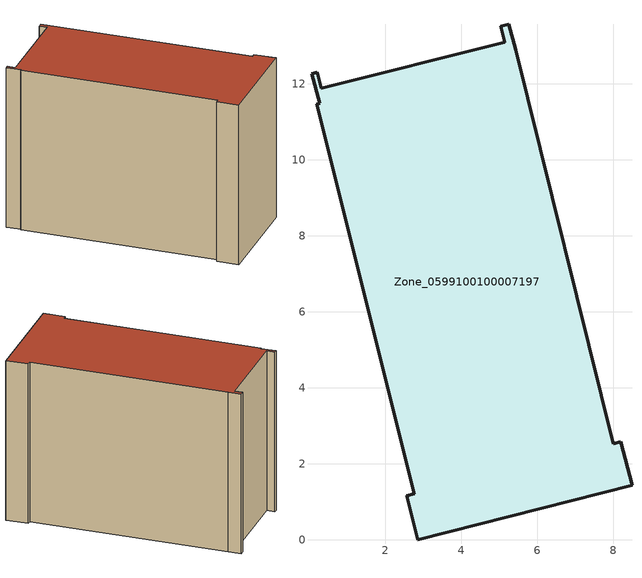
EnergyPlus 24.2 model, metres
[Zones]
Zone_0599100100007197
 floor ground (C_G): 2.77,1.21 0.2,11.47 0.28,11.49 0.06,12.27 0.21,12.31 0.32,11.89 5.15,13.1 5.05,13.52 5.25,13.57 5.43,12.9 8,2.53 8.21,2.58 8.5,1.43 2.86,0 2.56,1.15 z0
 wall outside (C_F): 8,2.53 5.43,12.9 5.25,13.57 5.05,13.52 5.15,13.1 0.32,11.89 0.21,12.31 0.06,12.27 0.28,11.49 0.2,11.47 2.77,1.21 2.56,1.15 2.86,0 8.5,1.43 8.21,2.58 8,2.53 z0:8.99
 roof outside (C_R): 0.2,11.47 2.77,1.21 2.56,1.15 2.86,0 8.5,1.43 8.21,2.58 8,2.53 5.43,12.9 5.25,13.57 5.05,13.52 5.15,13.1 0.32,11.89 0.21,12.31 0.06,12.27 0.28,11.49 z8.99
[BUILDING]
Pand.0599100100007197: North Axis=0; Terrain=City; Loads Convergence Tolerance Value=0.04; Temperature Convergence Tolerance Value=0.4; Solar Distribution=FullExterior; Maximum Number of Warmup Days=25; Minimum Number of Warmup Days=1
[Site:Location]
Rotterdam.The.Hague.AP_ZH_NLD Design_Conditions: Latitude=51.96; Longitude=4.45; Time Zone=1; Elevation=-4.5
[SITE:GROUNDTEMPERATURE:BUILDINGSURFACE]
18, 18, 18, 18, 18, 18, 18, 18, 18, 18, 18, 18
[MATERIAL] Thermal Absorptance=0.9; Solar Absorptance=0.7; Visible Absorptance=0.7
Name | Roughness | Thickness | Conductivity | Density | Specific Heat
G.TI.2006-2014 | MediumSmooth | 0.15 | 0.06 | 540 | 1210
F.TI.2006-2014 | Rough | 0.3 | 0.12 | 1920 | 840
R.TI.2006-2014 | MediumRough | 0.2 | 0.08 | 1500 | 1000
[CONSTRUCTION]
C_G: G.TI.2006-2014
C_F: F.TI.2006-2014
C_R: R.TI.2006-2014
[ZONE]
Zone_0599100100007197: Type=1; Multiplier=1; Ceiling Height=Autocalculate; Volume=Autocalculate; Floor Area=autocalculate; Part of Total Floor Area=Yes
[ZONEINFILTRATION:DESIGNFLOWRATE]
Infil_Zone_0599100100007197: Zone or ZoneList or Space or SpaceList=Zone_0599100100007197; Schedule=AlwaysOn; Design Flow Rate Calculation Method=Flow/Area; Flow Rate per Floor Area=0.0015; Constant Term Coefficient=1; Temperature Term Coefficient=0; Velocity Term Coefficient=0; Velocity Squared Term Coefficient=0
[HVACTEMPLATE:ZONE:IDEALLOADSAIRSYSTEM]
Zone_0599100100007197: Maximum Heating Supply Air Temperature=50; Minimum Cooling Supply Air Temperature=13; Maximum Heating Supply Air Humidity Ratio=0.0156; Minimum Cooling Supply Air Humidity Ratio=0.0077; Heating Limit=NoLimit; Cooling Limit=NoLimit; Dehumidification Control Type=ConstantSensibleHeatRatio; Cooling Sensible Heat Ratio=0.7; Dehumidification Setpoint=60; Humidification Control Type=None; Humidification Setpoint=30; Outdoor Air Method=None; Outdoor Air Flow Rate per Person=0.00944; Outdoor Air Flow Rate per Zone Floor Area=0; Outdoor Air Flow Rate per Zone=0; Demand Controlled Ventilation Type=None; Outdoor Air Economizer Type=NoEconomizer; Heat Recovery Type=None; Sensible Heat Recovery Effectiveness=0.7; Latent Heat Recovery Effectiveness=0.65
[ZONECONTROL:THERMOSTAT]
ThermostatControl_Zone_0599100100007197: Zone or ZoneList=Zone_0599100100007197; Control Type Schedule=DualSetpointControlType; Control 1=Thermostat_Zone_0599100100007197; Temperature Difference Between Cutout And Setpoint=0
[THERMOSTATSETPOINT:DUALSETPOINT]
Thermostat_Zone_0599100100007197: Heating Setpoint Temperature Schedule=HeatingSetpoint_Zone_0599100100007197; Cooling Setpoint Temperature Schedule=CoolingSetpoint_Zone_0599100100007197
[SCHEDULE:COMPACT]
HeatingSetpoint_Zone_0599100100007197: Through: 12/31, For: AllDays, Until: 24:00, 21
CoolingSetpoint_Zone_0599100100007197: Through: 12/31, For: AllDays, Until: 24:00, 24
DualSetpointControlType: Through: 12/31, For: AllDays, Until: 24:00, 4
AlwaysOn: Through: 12/31, For: AllDays, Until: 24:00, 1
